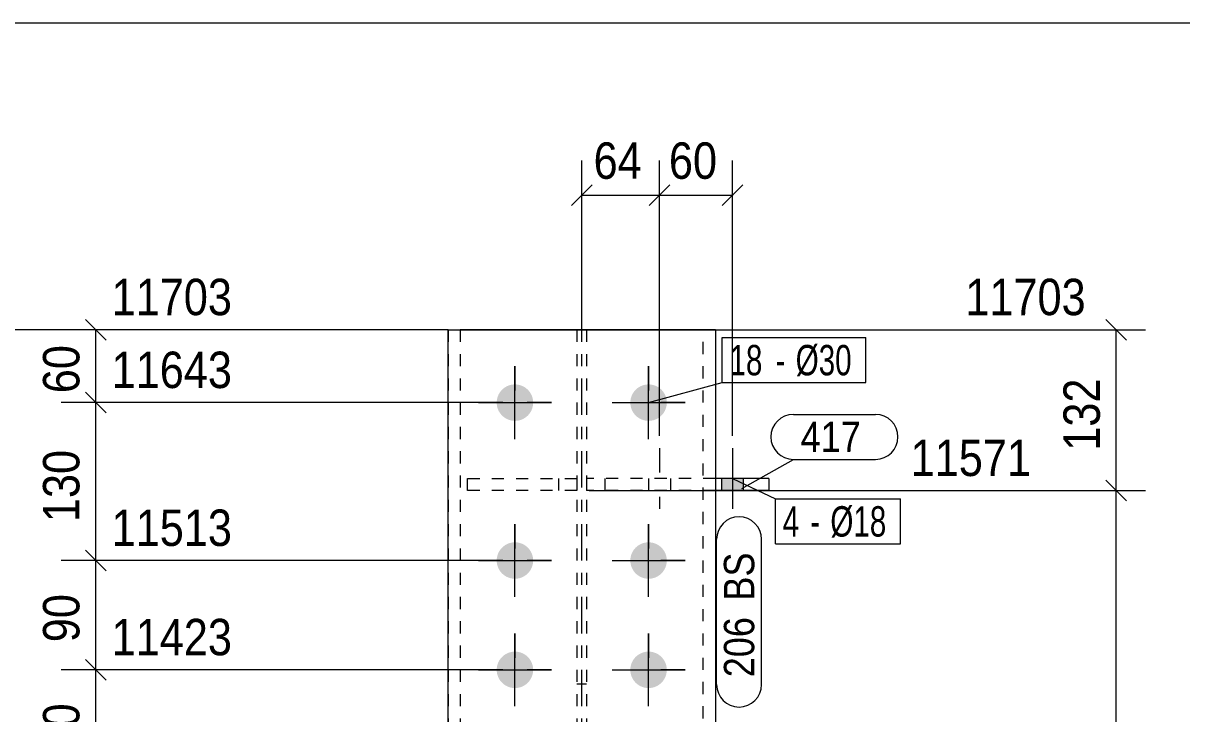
# Model space of a CAD drawing. Header units: millimetres. Extents: x 2 to 579, y 1 to 405.
# Drawn here: x 68.2 to 163.6, y 348.1 to 405 of the extents above; entities that cross this region are included whole.
import ezdxf

# ---------------------------------------------------------------- set-up
doc = ezdxf.new("R2010")
doc.units = ezdxf.units.MM
for name, pattern in [('XKITLINE00', [0]), ('XKITLINE01', [4, 1, -1, 1, -1]), ('XKITLINE02', [4, 2, -2]), ('XKITLINE03', [6, 3, -1, 1, -1])]:
    doc.linetypes.add(name, pattern=pattern)
for name, color, linetype, lineweight in [('Bolt', 3, 'Continuous', 0), ('BoltMark', 7, 'Continuous', 0), ('Dimensions', 7, 'Continuous', 0), ('DrawingSheet', 5, 'Continuous', 0), ('Part', 2, 'Continuous', 0), ('PartMark', 7, 'Continuous', 0)]:
    doc.layers.add(name, color=color, linetype=linetype, lineweight=lineweight)
doc.styles.add('ARIAL', font='ARIAL.TTF')
doc.styles.add('ARIAL_NARROW', font='ARIALN.TTF')

# ---------------------------------------------------------------- blocks, each defined once
blk = doc.blocks.new('*A30')
at = {"layer": 'Bolt', "color": 3, "linetype": 'XKITLINE02', "lineweight": 0}
blk.add_line((114.578, 350.575), (113.778, 350.575), dxfattribs=at)
blk = doc.blocks.new('*A32')
at = {"layer": 'Bolt', "color": 3, "linetype": 'XKITLINE00', "lineweight": 0}
for p, q in [((108.678, 376.757), (108.678, 374.759)), ((119.678, 376.757), (119.678, 374.759)), ((105.678, 373.757), (107.676, 373.757)), ((111.678, 373.757), (109.68, 373.757)), ((116.678, 373.757), (118.676, 373.757)), ((122.678, 373.757), (120.68, 373.757)), ((108.678, 370.757), (108.678, 372.755)), ((119.678, 370.757), (119.678, 372.755)), ((108.678, 363.757), (108.678, 361.759)), ((119.678, 363.757), (119.678, 361.759)), ((105.678, 360.757), (107.676, 360.757)), ((111.678, 360.757), (109.68, 360.757)), ((116.678, 360.757), (118.676, 360.757)), ((122.678, 360.757), (120.68, 360.757)), ((108.678, 357.757), (108.678, 359.755)), ((119.678, 357.757), (119.678, 359.755)), ((108.678, 354.757), (108.678, 352.759)), ((119.678, 354.757), (119.678, 352.759)), ((105.678, 351.757), (107.676, 351.757)), ((111.678, 351.757), (109.68, 351.757)), ((116.678, 351.757), (118.676, 351.757)), ((122.678, 351.757), (120.68, 351.757)), ((108.678, 348.757), (108.678, 350.755)), ((119.678, 348.757), (119.678, 350.755))]:
    blk.add_line(p, q, dxfattribs=at)
blk = doc.blocks.new('*A33')
at = {"layer": 'Bolt'}
for points in [[(107.179, 373.794), (107.18, 373.831), (107.182, 373.868), (107.185, 373.904), (107.189, 373.941), (107.194, 373.977), (107.2, 374.014), (107.207, 374.05), (107.215, 374.086), (107.223, 374.122), (107.233, 374.157), (107.243, 374.193), (107.254, 374.228), (107.266, 374.263), (107.279, 374.297), (107.292, 374.331), (107.307, 374.365), (107.322, 374.399), (107.338, 374.432), (107.355, 374.464), (107.373, 374.497), (107.392, 374.528), (107.411, 374.56), (107.431, 374.591), (107.452, 374.621), (107.473, 374.651), (107.496, 374.68), (107.519, 374.709), (107.542, 374.737), (107.567, 374.765), (107.592, 374.792), (107.618, 374.818), (107.644, 374.844), (107.671, 374.869), (107.698, 374.893), (107.727, 374.917), (107.755, 374.94), (107.785, 374.962), (107.814, 374.984), (107.845, 375.005), (107.876, 375.025), (107.907, 375.044), (107.939, 375.062), (107.971, 375.08), (108.004, 375.097), (108.037, 375.113), (108.07, 375.129), (108.104, 375.143), (108.138, 375.157), (108.173, 375.17), (108.208, 375.182), (108.243, 375.193), (108.278, 375.203), (108.314, 375.212), (108.35, 375.221), (108.386, 375.228), (108.422, 375.235), (108.458, 375.241), (108.495, 375.246), (108.531, 375.25), (108.568, 375.253), (108.605, 375.255), (108.641, 375.257), (108.678, 375.257), (108.715, 375.257), (108.752, 375.255), (108.789, 375.253), (108.825, 375.25), (108.862, 375.246), (108.898, 375.241), (108.935, 375.235), (108.971, 375.228), (109.007, 375.221), (109.043, 375.212), (109.078, 375.203), (109.114, 375.193), (109.149, 375.182), (109.184, 375.17), (109.218, 375.157), (109.252, 375.143), (109.286, 375.129), (109.32, 375.113), (109.353, 375.097), (109.385, 375.08), (109.418, 375.062), (109.449, 375.044), (109.481, 375.025), (109.512, 375.005), (109.542, 374.984), (109.572, 374.962), (109.601, 374.94), (109.63, 374.917), (109.658, 374.893), (109.686, 374.869), (109.713, 374.844), (109.739, 374.818), (109.765, 374.792), (109.79, 374.765), (109.814, 374.737), (109.838, 374.709), (109.861, 374.68), (109.883, 374.651), (109.905, 374.621), (109.925, 374.591), (109.945, 374.56), (109.965, 374.528), (109.983, 374.497), (110.001, 374.464), (110.018, 374.432), (110.034, 374.399), (110.05, 374.365), (110.064, 374.331), (110.078, 374.297), (110.091, 374.263), (110.102, 374.228), (110.114, 374.193), (110.124, 374.157), (110.133, 374.122), (110.142, 374.086), (110.149, 374.05), (110.156, 374.014), (110.162, 373.977), (110.167, 373.941), (110.171, 373.904), (110.174, 373.868), (110.176, 373.831), (110.178, 373.794), (110.178, 373.757), (110.178, 373.72), (110.176, 373.684), (110.174, 373.647), (110.171, 373.61), (110.167, 373.574), (110.162, 373.537), (110.156, 373.501), (110.149, 373.465), (110.142, 373.429), (110.133, 373.393), (110.124, 373.357), (110.114, 373.322), (110.102, 373.287), (110.091, 373.252), (110.078, 373.217), (110.064, 373.183), (110.05, 373.149), (110.034, 373.116), (110.018, 373.083), (110.001, 373.05), (109.983, 373.018), (109.965, 372.986), (109.945, 372.955), (109.925, 372.924), (109.905, 372.894), (109.883, 372.864), (109.861, 372.834), (109.838, 372.806), (109.814, 372.778), (109.79, 372.75), (109.765, 372.723), (109.739, 372.697), (109.713, 372.671), (109.686, 372.646), (109.658, 372.621), (109.63, 372.598), (109.601, 372.575), (109.572, 372.552), (109.542, 372.531), (109.512, 372.51), (109.481, 372.49), (109.449, 372.471), (109.418, 372.452), (109.385, 372.434), (109.353, 372.417), (109.32, 372.401), (109.286, 372.386), (109.252, 372.371), (109.218, 372.358), (109.184, 372.345), (109.149, 372.333), (109.114, 372.322), (109.078, 372.312), (109.043, 372.302), (109.007, 372.294), (108.971, 372.286), (108.935, 372.279), (108.898, 372.274), (108.862, 372.269), (108.825, 372.265), (108.789, 372.261), (108.752, 372.259), (108.715, 372.258), (108.678, 372.257), (108.641, 372.258), (108.605, 372.259), (108.568, 372.261), (108.531, 372.265), (108.495, 372.269), (108.458, 372.274), (108.422, 372.279), (108.386, 372.286), (108.35, 372.294), (108.314, 372.302), (108.278, 372.312), (108.243, 372.322), (108.208, 372.333), (108.173, 372.345), (108.138, 372.358), (108.104, 372.371), (108.07, 372.386), (108.037, 372.401), (108.004, 372.417), (107.971, 372.434), (107.939, 372.452), (107.907, 372.471), (107.876, 372.49), (107.845, 372.51), (107.814, 372.531), (107.785, 372.552), (107.755, 372.575), (107.727, 372.598), (107.698, 372.621), (107.671, 372.646), (107.644, 372.671), (107.618, 372.697), (107.592, 372.723), (107.567, 372.75), (107.542, 372.778), (107.519, 372.806), (107.496, 372.834), (107.473, 372.864), (107.452, 372.894), (107.431, 372.924), (107.411, 372.955), (107.392, 372.986), (107.373, 373.018), (107.355, 373.05), (107.338, 373.083), (107.322, 373.116), (107.307, 373.149), (107.292, 373.183), (107.279, 373.217), (107.266, 373.252), (107.254, 373.287), (107.243, 373.322), (107.233, 373.357), (107.223, 373.393), (107.215, 373.429), (107.207, 373.465), (107.2, 373.501), (107.194, 373.537), (107.189, 373.574), (107.185, 373.61), (107.182, 373.647), (107.18, 373.684), (107.179, 373.72), (107.178, 373.757)], [(118.179, 373.794), (118.18, 373.831), (118.182, 373.868), (118.185, 373.904), (118.189, 373.941), (118.194, 373.977), (118.2, 374.014), (118.207, 374.05), (118.215, 374.086), (118.223, 374.122), (118.233, 374.157), (118.243, 374.193), (118.254, 374.228), (118.266, 374.263), (118.279, 374.297), (118.292, 374.331), (118.307, 374.365), (118.322, 374.399), (118.338, 374.432), (118.355, 374.464), (118.373, 374.497), (118.392, 374.528), (118.411, 374.56), (118.431, 374.591), (118.452, 374.621), (118.473, 374.651), (118.496, 374.68), (118.519, 374.709), (118.542, 374.737), (118.567, 374.765), (118.592, 374.792), (118.618, 374.818), (118.644, 374.844), (118.671, 374.869), (118.698, 374.893), (118.727, 374.917), (118.755, 374.94), (118.785, 374.962), (118.814, 374.984), (118.845, 375.005), (118.876, 375.025), (118.907, 375.044), (118.939, 375.062), (118.971, 375.08), (119.004, 375.097), (119.037, 375.113), (119.07, 375.129), (119.104, 375.143), (119.138, 375.157), (119.173, 375.17), (119.208, 375.182), (119.243, 375.193), (119.278, 375.203), (119.314, 375.212), (119.35, 375.221), (119.386, 375.228), (119.422, 375.235), (119.458, 375.241), (119.495, 375.246), (119.531, 375.25), (119.568, 375.253), (119.605, 375.255), (119.641, 375.257), (119.678, 375.257), (119.715, 375.257), (119.752, 375.255), (119.789, 375.253), (119.825, 375.25), (119.862, 375.246), (119.898, 375.241), (119.935, 375.235), (119.971, 375.228), (120.007, 375.221), (120.043, 375.212), (120.078, 375.203), (120.114, 375.193), (120.149, 375.182), (120.184, 375.17), (120.218, 375.157), (120.252, 375.143), (120.286, 375.129), (120.32, 375.113), (120.353, 375.097), (120.385, 375.08), (120.418, 375.062), (120.449, 375.044), (120.481, 375.025), (120.512, 375.005), (120.542, 374.984), (120.572, 374.962), (120.601, 374.94), (120.63, 374.917), (120.658, 374.893), (120.686, 374.869), (120.713, 374.844), (120.739, 374.818), (120.765, 374.792), (120.79, 374.765), (120.814, 374.737), (120.838, 374.709), (120.861, 374.68), (120.883, 374.651), (120.905, 374.621), (120.925, 374.591), (120.945, 374.56), (120.965, 374.528), (120.983, 374.497), (121.001, 374.464), (121.018, 374.432), (121.034, 374.399), (121.05, 374.365), (121.064, 374.331), (121.078, 374.297), (121.091, 374.263), (121.102, 374.228), (121.114, 374.193), (121.124, 374.157), (121.133, 374.122), (121.142, 374.086), (121.149, 374.05), (121.156, 374.014), (121.162, 373.977), (121.167, 373.941), (121.171, 373.904), (121.174, 373.868), (121.176, 373.831), (121.178, 373.794), (121.178, 373.757), (121.178, 373.72), (121.176, 373.684), (121.174, 373.647), (121.171, 373.61), (121.167, 373.574), (121.162, 373.537), (121.156, 373.501), (121.149, 373.465), (121.142, 373.429), (121.133, 373.393), (121.124, 373.357), (121.114, 373.322), (121.102, 373.287), (121.091, 373.252), (121.078, 373.217), (121.064, 373.183), (121.05, 373.149), (121.034, 373.116), (121.018, 373.083), (121.001, 373.05), (120.983, 373.018), (120.965, 372.986), (120.945, 372.955), (120.925, 372.924), (120.905, 372.894), (120.883, 372.864), (120.861, 372.834), (120.838, 372.806), (120.814, 372.778), (120.79, 372.75), (120.765, 372.723), (120.739, 372.697), (120.713, 372.671), (120.686, 372.646), (120.658, 372.621), (120.63, 372.598), (120.601, 372.575), (120.572, 372.552), (120.542, 372.531), (120.512, 372.51), (120.481, 372.49), (120.449, 372.471), (120.418, 372.452), (120.385, 372.434), (120.353, 372.417), (120.32, 372.401), (120.286, 372.386), (120.252, 372.371), (120.218, 372.358), (120.184, 372.345), (120.149, 372.333), (120.114, 372.322), (120.078, 372.312), (120.043, 372.302), (120.007, 372.294), (119.971, 372.286), (119.935, 372.279), (119.898, 372.274), (119.862, 372.269), (119.825, 372.265), (119.789, 372.261), (119.752, 372.259), (119.715, 372.258), (119.678, 372.257), (119.641, 372.258), (119.605, 372.259), (119.568, 372.261), (119.531, 372.265), (119.495, 372.269), (119.458, 372.274), (119.422, 372.279), (119.386, 372.286), (119.35, 372.294), (119.314, 372.302), (119.278, 372.312), (119.243, 372.322), (119.208, 372.333), (119.173, 372.345), (119.138, 372.358), (119.104, 372.371), (119.07, 372.386), (119.037, 372.401), (119.004, 372.417), (118.971, 372.434), (118.939, 372.452), (118.907, 372.471), (118.876, 372.49), (118.845, 372.51), (118.814, 372.531), (118.785, 372.552), (118.755, 372.575), (118.727, 372.598), (118.698, 372.621), (118.671, 372.646), (118.644, 372.671), (118.618, 372.697), (118.592, 372.723), (118.567, 372.75), (118.542, 372.778), (118.519, 372.806), (118.496, 372.834), (118.473, 372.864), (118.452, 372.894), (118.431, 372.924), (118.411, 372.955), (118.392, 372.986), (118.373, 373.018), (118.355, 373.05), (118.338, 373.083), (118.322, 373.116), (118.307, 373.149), (118.292, 373.183), (118.279, 373.217), (118.266, 373.252), (118.254, 373.287), (118.243, 373.322), (118.233, 373.357), (118.223, 373.393), (118.215, 373.429), (118.207, 373.465), (118.2, 373.501), (118.194, 373.537), (118.189, 373.574), (118.185, 373.61), (118.182, 373.647), (118.18, 373.684), (118.179, 373.72), (118.178, 373.757)], [(107.179, 360.794), (107.18, 360.831), (107.182, 360.868), (107.185, 360.904), (107.189, 360.941), (107.194, 360.977), (107.2, 361.014), (107.207, 361.05), (107.215, 361.086), (107.223, 361.122), (107.233, 361.157), (107.243, 361.193), (107.254, 361.228), (107.266, 361.263), (107.279, 361.297), (107.292, 361.331), (107.307, 361.365), (107.322, 361.399), (107.338, 361.432), (107.355, 361.464), (107.373, 361.497), (107.392, 361.528), (107.411, 361.56), (107.431, 361.591), (107.452, 361.621), (107.473, 361.651), (107.496, 361.68), (107.519, 361.709), (107.542, 361.737), (107.567, 361.765), (107.592, 361.792), (107.618, 361.818), (107.644, 361.844), (107.671, 361.869), (107.698, 361.893), (107.727, 361.917), (107.755, 361.94), (107.785, 361.962), (107.814, 361.984), (107.845, 362.005), (107.876, 362.025), (107.907, 362.044), (107.939, 362.062), (107.971, 362.08), (108.004, 362.097), (108.037, 362.113), (108.07, 362.129), (108.104, 362.143), (108.138, 362.157), (108.173, 362.17), (108.208, 362.182), (108.243, 362.193), (108.278, 362.203), (108.314, 362.212), (108.35, 362.221), (108.386, 362.228), (108.422, 362.235), (108.458, 362.241), (108.495, 362.246), (108.531, 362.25), (108.568, 362.253), (108.605, 362.255), (108.641, 362.257), (108.678, 362.257), (108.715, 362.257), (108.752, 362.255), (108.789, 362.253), (108.825, 362.25), (108.862, 362.246), (108.898, 362.241), (108.935, 362.235), (108.971, 362.228), (109.007, 362.221), (109.043, 362.212), (109.078, 362.203), (109.114, 362.193), (109.149, 362.182), (109.184, 362.17), (109.218, 362.157), (109.252, 362.143), (109.286, 362.129), (109.32, 362.113), (109.353, 362.097), (109.385, 362.08), (109.418, 362.062), (109.449, 362.044), (109.481, 362.025), (109.512, 362.005), (109.542, 361.984), (109.572, 361.962), (109.601, 361.94), (109.63, 361.917), (109.658, 361.893), (109.686, 361.869), (109.713, 361.844), (109.739, 361.818), (109.765, 361.792), (109.79, 361.765), (109.814, 361.737), (109.838, 361.709), (109.861, 361.68), (109.883, 361.651), (109.905, 361.621), (109.925, 361.591), (109.945, 361.56), (109.965, 361.528), (109.983, 361.497), (110.001, 361.464), (110.018, 361.432), (110.034, 361.399), (110.05, 361.365), (110.064, 361.331), (110.078, 361.297), (110.091, 361.263), (110.102, 361.228), (110.114, 361.193), (110.124, 361.157), (110.133, 361.122), (110.142, 361.086), (110.149, 361.05), (110.156, 361.014), (110.162, 360.977), (110.167, 360.941), (110.171, 360.904), (110.174, 360.868), (110.176, 360.831), (110.178, 360.794), (110.178, 360.757), (110.178, 360.72), (110.176, 360.684), (110.174, 360.647), (110.171, 360.61), (110.167, 360.574), (110.162, 360.537), (110.156, 360.501), (110.149, 360.465), (110.142, 360.429), (110.133, 360.393), (110.124, 360.357), (110.114, 360.322), (110.102, 360.287), (110.091, 360.252), (110.078, 360.217), (110.064, 360.183), (110.05, 360.149), (110.034, 360.116), (110.018, 360.083), (110.001, 360.05), (109.983, 360.018), (109.965, 359.986), (109.945, 359.955), (109.925, 359.924), (109.905, 359.894), (109.883, 359.864), (109.861, 359.834), (109.838, 359.806), (109.814, 359.778), (109.79, 359.75), (109.765, 359.723), (109.739, 359.697), (109.713, 359.671), (109.686, 359.646), (109.658, 359.621), (109.63, 359.598), (109.601, 359.575), (109.572, 359.552), (109.542, 359.531), (109.512, 359.51), (109.481, 359.49), (109.449, 359.471), (109.418, 359.452), (109.385, 359.434), (109.353, 359.417), (109.32, 359.401), (109.286, 359.386), (109.252, 359.371), (109.218, 359.358), (109.184, 359.345), (109.149, 359.333), (109.114, 359.322), (109.078, 359.312), (109.043, 359.302), (109.007, 359.294), (108.971, 359.286), (108.935, 359.279), (108.898, 359.274), (108.862, 359.269), (108.825, 359.265), (108.789, 359.261), (108.752, 359.259), (108.715, 359.258), (108.678, 359.257), (108.641, 359.258), (108.605, 359.259), (108.568, 359.261), (108.531, 359.265), (108.495, 359.269), (108.458, 359.274), (108.422, 359.279), (108.386, 359.286), (108.35, 359.294), (108.314, 359.302), (108.278, 359.312), (108.243, 359.322), (108.208, 359.333), (108.173, 359.345), (108.138, 359.358), (108.104, 359.371), (108.07, 359.386), (108.037, 359.401), (108.004, 359.417), (107.971, 359.434), (107.939, 359.452), (107.907, 359.471), (107.876, 359.49), (107.845, 359.51), (107.814, 359.531), (107.785, 359.552), (107.755, 359.575), (107.727, 359.598), (107.698, 359.621), (107.671, 359.646), (107.644, 359.671), (107.618, 359.697), (107.592, 359.723), (107.567, 359.75), (107.542, 359.778), (107.519, 359.806), (107.496, 359.834), (107.473, 359.864), (107.452, 359.894), (107.431, 359.924), (107.411, 359.955), (107.392, 359.986), (107.373, 360.018), (107.355, 360.05), (107.338, 360.083), (107.322, 360.116), (107.307, 360.149), (107.292, 360.183), (107.279, 360.217), (107.266, 360.252), (107.254, 360.287), (107.243, 360.322), (107.233, 360.357), (107.223, 360.393), (107.215, 360.429), (107.207, 360.465), (107.2, 360.501), (107.194, 360.537), (107.189, 360.574), (107.185, 360.61), (107.182, 360.647), (107.18, 360.684), (107.179, 360.72), (107.178, 360.757)], [(118.179, 360.794), (118.18, 360.831), (118.182, 360.868), (118.185, 360.904), (118.189, 360.941), (118.194, 360.977), (118.2, 361.014), (118.207, 361.05), (118.215, 361.086), (118.223, 361.122), (118.233, 361.157), (118.243, 361.193), (118.254, 361.228), (118.266, 361.263), (118.279, 361.297), (118.292, 361.331), (118.307, 361.365), (118.322, 361.399), (118.338, 361.432), (118.355, 361.464), (118.373, 361.497), (118.392, 361.528), (118.411, 361.56), (118.431, 361.591), (118.452, 361.621), (118.473, 361.651), (118.496, 361.68), (118.519, 361.709), (118.542, 361.737), (118.567, 361.765), (118.592, 361.792), (118.618, 361.818), (118.644, 361.844), (118.671, 361.869), (118.698, 361.893), (118.727, 361.917), (118.755, 361.94), (118.785, 361.962), (118.814, 361.984), (118.845, 362.005), (118.876, 362.025), (118.907, 362.044), (118.939, 362.062), (118.971, 362.08), (119.004, 362.097), (119.037, 362.113), (119.07, 362.129), (119.104, 362.143), (119.138, 362.157), (119.173, 362.17), (119.208, 362.182), (119.243, 362.193), (119.278, 362.203), (119.314, 362.212), (119.35, 362.221), (119.386, 362.228), (119.422, 362.235), (119.458, 362.241), (119.495, 362.246), (119.531, 362.25), (119.568, 362.253), (119.605, 362.255), (119.641, 362.257), (119.678, 362.257), (119.715, 362.257), (119.752, 362.255), (119.789, 362.253), (119.825, 362.25), (119.862, 362.246), (119.898, 362.241), (119.935, 362.235), (119.971, 362.228), (120.007, 362.221), (120.043, 362.212), (120.078, 362.203), (120.114, 362.193), (120.149, 362.182), (120.184, 362.17), (120.218, 362.157), (120.252, 362.143), (120.286, 362.129), (120.32, 362.113), (120.353, 362.097), (120.385, 362.08), (120.418, 362.062), (120.449, 362.044), (120.481, 362.025), (120.512, 362.005), (120.542, 361.984), (120.572, 361.962), (120.601, 361.94), (120.63, 361.917), (120.658, 361.893), (120.686, 361.869), (120.713, 361.844), (120.739, 361.818), (120.765, 361.792), (120.79, 361.765), (120.814, 361.737), (120.838, 361.709), (120.861, 361.68), (120.883, 361.651), (120.905, 361.621), (120.925, 361.591), (120.945, 361.56), (120.965, 361.528), (120.983, 361.497), (121.001, 361.464), (121.018, 361.432), (121.034, 361.399), (121.05, 361.365), (121.064, 361.331), (121.078, 361.297), (121.091, 361.263), (121.102, 361.228), (121.114, 361.193), (121.124, 361.157), (121.133, 361.122), (121.142, 361.086), (121.149, 361.05), (121.156, 361.014), (121.162, 360.977), (121.167, 360.941), (121.171, 360.904), (121.174, 360.868), (121.176, 360.831), (121.178, 360.794), (121.178, 360.757), (121.178, 360.72), (121.176, 360.684), (121.174, 360.647), (121.171, 360.61), (121.167, 360.574), (121.162, 360.537), (121.156, 360.501), (121.149, 360.465), (121.142, 360.429), (121.133, 360.393), (121.124, 360.357), (121.114, 360.322), (121.102, 360.287), (121.091, 360.252), (121.078, 360.217), (121.064, 360.183), (121.05, 360.149), (121.034, 360.116), (121.018, 360.083), (121.001, 360.05), (120.983, 360.018), (120.965, 359.986), (120.945, 359.955), (120.925, 359.924), (120.905, 359.894), (120.883, 359.864), (120.861, 359.834), (120.838, 359.806), (120.814, 359.778), (120.79, 359.75), (120.765, 359.723), (120.739, 359.697), (120.713, 359.671), (120.686, 359.646), (120.658, 359.621), (120.63, 359.598), (120.601, 359.575), (120.572, 359.552), (120.542, 359.531), (120.512, 359.51), (120.481, 359.49), (120.449, 359.471), (120.418, 359.452), (120.385, 359.434), (120.353, 359.417), (120.32, 359.401), (120.286, 359.386), (120.252, 359.371), (120.218, 359.358), (120.184, 359.345), (120.149, 359.333), (120.114, 359.322), (120.078, 359.312), (120.043, 359.302), (120.007, 359.294), (119.971, 359.286), (119.935, 359.279), (119.898, 359.274), (119.862, 359.269), (119.825, 359.265), (119.789, 359.261), (119.752, 359.259), (119.715, 359.258), (119.678, 359.257), (119.641, 359.258), (119.605, 359.259), (119.568, 359.261), (119.531, 359.265), (119.495, 359.269), (119.458, 359.274), (119.422, 359.279), (119.386, 359.286), (119.35, 359.294), (119.314, 359.302), (119.278, 359.312), (119.243, 359.322), (119.208, 359.333), (119.173, 359.345), (119.138, 359.358), (119.104, 359.371), (119.07, 359.386), (119.037, 359.401), (119.004, 359.417), (118.971, 359.434), (118.939, 359.452), (118.907, 359.471), (118.876, 359.49), (118.845, 359.51), (118.814, 359.531), (118.785, 359.552), (118.755, 359.575), (118.727, 359.598), (118.698, 359.621), (118.671, 359.646), (118.644, 359.671), (118.618, 359.697), (118.592, 359.723), (118.567, 359.75), (118.542, 359.778), (118.519, 359.806), (118.496, 359.834), (118.473, 359.864), (118.452, 359.894), (118.431, 359.924), (118.411, 359.955), (118.392, 359.986), (118.373, 360.018), (118.355, 360.05), (118.338, 360.083), (118.322, 360.116), (118.307, 360.149), (118.292, 360.183), (118.279, 360.217), (118.266, 360.252), (118.254, 360.287), (118.243, 360.322), (118.233, 360.357), (118.223, 360.393), (118.215, 360.429), (118.207, 360.465), (118.2, 360.501), (118.194, 360.537), (118.189, 360.574), (118.185, 360.61), (118.182, 360.647), (118.18, 360.684), (118.179, 360.72), (118.178, 360.757)], [(107.179, 351.794), (107.18, 351.831), (107.182, 351.868), (107.185, 351.904), (107.189, 351.941), (107.194, 351.977), (107.2, 352.014), (107.207, 352.05), (107.215, 352.086), (107.223, 352.122), (107.233, 352.157), (107.243, 352.193), (107.254, 352.228), (107.266, 352.263), (107.279, 352.297), (107.292, 352.331), (107.307, 352.365), (107.322, 352.399), (107.338, 352.432), (107.355, 352.464), (107.373, 352.497), (107.392, 352.528), (107.411, 352.56), (107.431, 352.591), (107.452, 352.621), (107.473, 352.651), (107.496, 352.68), (107.519, 352.709), (107.542, 352.737), (107.567, 352.765), (107.592, 352.792), (107.618, 352.818), (107.644, 352.844), (107.671, 352.869), (107.698, 352.893), (107.727, 352.917), (107.755, 352.94), (107.785, 352.962), (107.814, 352.984), (107.845, 353.005), (107.876, 353.025), (107.907, 353.044), (107.939, 353.062), (107.971, 353.08), (108.004, 353.097), (108.037, 353.113), (108.07, 353.129), (108.104, 353.143), (108.138, 353.157), (108.173, 353.17), (108.208, 353.182), (108.243, 353.193), (108.278, 353.203), (108.314, 353.212), (108.35, 353.221), (108.386, 353.228), (108.422, 353.235), (108.458, 353.241), (108.495, 353.246), (108.531, 353.25), (108.568, 353.253), (108.605, 353.255), (108.641, 353.257), (108.678, 353.257), (108.715, 353.257), (108.752, 353.255), (108.789, 353.253), (108.825, 353.25), (108.862, 353.246), (108.898, 353.241), (108.935, 353.235), (108.971, 353.228), (109.007, 353.221), (109.043, 353.212), (109.078, 353.203), (109.114, 353.193), (109.149, 353.182), (109.184, 353.17), (109.218, 353.157), (109.252, 353.143), (109.286, 353.129), (109.32, 353.113), (109.353, 353.097), (109.385, 353.08), (109.418, 353.062), (109.449, 353.044), (109.481, 353.025), (109.512, 353.005), (109.542, 352.984), (109.572, 352.962), (109.601, 352.94), (109.63, 352.917), (109.658, 352.893), (109.686, 352.869), (109.713, 352.844), (109.739, 352.818), (109.765, 352.792), (109.79, 352.765), (109.814, 352.737), (109.838, 352.709), (109.861, 352.68), (109.883, 352.651), (109.905, 352.621), (109.925, 352.591), (109.945, 352.56), (109.965, 352.528), (109.983, 352.497), (110.001, 352.464), (110.018, 352.432), (110.034, 352.399), (110.05, 352.365), (110.064, 352.331), (110.078, 352.297), (110.091, 352.263), (110.102, 352.228), (110.114, 352.193), (110.124, 352.157), (110.133, 352.122), (110.142, 352.086), (110.149, 352.05), (110.156, 352.014), (110.162, 351.977), (110.167, 351.941), (110.171, 351.904), (110.174, 351.868), (110.176, 351.831), (110.178, 351.794), (110.178, 351.757), (110.178, 351.72), (110.176, 351.684), (110.174, 351.647), (110.171, 351.61), (110.167, 351.574), (110.162, 351.537), (110.156, 351.501), (110.149, 351.465), (110.142, 351.429), (110.133, 351.393), (110.124, 351.357), (110.114, 351.322), (110.102, 351.287), (110.091, 351.252), (110.078, 351.217), (110.064, 351.183), (110.05, 351.149), (110.034, 351.116), (110.018, 351.083), (110.001, 351.05), (109.983, 351.018), (109.965, 350.986), (109.945, 350.955), (109.925, 350.924), (109.905, 350.894), (109.883, 350.864), (109.861, 350.834), (109.838, 350.806), (109.814, 350.778), (109.79, 350.75), (109.765, 350.723), (109.739, 350.697), (109.713, 350.671), (109.686, 350.646), (109.658, 350.621), (109.63, 350.598), (109.601, 350.575), (109.572, 350.552), (109.542, 350.531), (109.512, 350.51), (109.481, 350.49), (109.449, 350.471), (109.418, 350.452), (109.385, 350.434), (109.353, 350.417), (109.32, 350.401), (109.286, 350.386), (109.252, 350.371), (109.218, 350.358), (109.184, 350.345), (109.149, 350.333), (109.114, 350.322), (109.078, 350.312), (109.043, 350.302), (109.007, 350.294), (108.971, 350.286), (108.935, 350.279), (108.898, 350.274), (108.862, 350.269), (108.825, 350.265), (108.789, 350.261), (108.752, 350.259), (108.715, 350.258), (108.678, 350.257), (108.641, 350.258), (108.605, 350.259), (108.568, 350.261), (108.531, 350.265), (108.495, 350.269), (108.458, 350.274), (108.422, 350.279), (108.386, 350.286), (108.35, 350.294), (108.314, 350.302), (108.278, 350.312), (108.243, 350.322), (108.208, 350.333), (108.173, 350.345), (108.138, 350.358), (108.104, 350.371), (108.07, 350.386), (108.037, 350.401), (108.004, 350.417), (107.971, 350.434), (107.939, 350.452), (107.907, 350.471), (107.876, 350.49), (107.845, 350.51), (107.814, 350.531), (107.785, 350.552), (107.755, 350.575), (107.727, 350.598), (107.698, 350.621), (107.671, 350.646), (107.644, 350.671), (107.618, 350.697), (107.592, 350.723), (107.567, 350.75), (107.542, 350.778), (107.519, 350.806), (107.496, 350.834), (107.473, 350.864), (107.452, 350.894), (107.431, 350.924), (107.411, 350.955), (107.392, 350.986), (107.373, 351.018), (107.355, 351.05), (107.338, 351.083), (107.322, 351.116), (107.307, 351.149), (107.292, 351.183), (107.279, 351.217), (107.266, 351.252), (107.254, 351.287), (107.243, 351.322), (107.233, 351.357), (107.223, 351.393), (107.215, 351.429), (107.207, 351.465), (107.2, 351.501), (107.194, 351.537), (107.189, 351.574), (107.185, 351.61), (107.182, 351.647), (107.18, 351.684), (107.179, 351.72), (107.178, 351.757)], [(118.179, 351.794), (118.18, 351.831), (118.182, 351.868), (118.185, 351.904), (118.189, 351.941), (118.194, 351.977), (118.2, 352.014), (118.207, 352.05), (118.215, 352.086), (118.223, 352.122), (118.233, 352.157), (118.243, 352.193), (118.254, 352.228), (118.266, 352.263), (118.279, 352.297), (118.292, 352.331), (118.307, 352.365), (118.322, 352.399), (118.338, 352.432), (118.355, 352.464), (118.373, 352.497), (118.392, 352.528), (118.411, 352.56), (118.431, 352.591), (118.452, 352.621), (118.473, 352.651), (118.496, 352.68), (118.519, 352.709), (118.542, 352.737), (118.567, 352.765), (118.592, 352.792), (118.618, 352.818), (118.644, 352.844), (118.671, 352.869), (118.698, 352.893), (118.727, 352.917), (118.755, 352.94), (118.785, 352.962), (118.814, 352.984), (118.845, 353.005), (118.876, 353.025), (118.907, 353.044), (118.939, 353.062), (118.971, 353.08), (119.004, 353.097), (119.037, 353.113), (119.07, 353.129), (119.104, 353.143), (119.138, 353.157), (119.173, 353.17), (119.208, 353.182), (119.243, 353.193), (119.278, 353.203), (119.314, 353.212), (119.35, 353.221), (119.386, 353.228), (119.422, 353.235), (119.458, 353.241), (119.495, 353.246), (119.531, 353.25), (119.568, 353.253), (119.605, 353.255), (119.641, 353.257), (119.678, 353.257), (119.715, 353.257), (119.752, 353.255), (119.789, 353.253), (119.825, 353.25), (119.862, 353.246), (119.898, 353.241), (119.935, 353.235), (119.971, 353.228), (120.007, 353.221), (120.043, 353.212), (120.078, 353.203), (120.114, 353.193), (120.149, 353.182), (120.184, 353.17), (120.218, 353.157), (120.252, 353.143), (120.286, 353.129), (120.32, 353.113), (120.353, 353.097), (120.385, 353.08), (120.418, 353.062), (120.449, 353.044), (120.481, 353.025), (120.512, 353.005), (120.542, 352.984), (120.572, 352.962), (120.601, 352.94), (120.63, 352.917), (120.658, 352.893), (120.686, 352.869), (120.713, 352.844), (120.739, 352.818), (120.765, 352.792), (120.79, 352.765), (120.814, 352.737), (120.838, 352.709), (120.861, 352.68), (120.883, 352.651), (120.905, 352.621), (120.925, 352.591), (120.945, 352.56), (120.965, 352.528), (120.983, 352.497), (121.001, 352.464), (121.018, 352.432), (121.034, 352.399), (121.05, 352.365), (121.064, 352.331), (121.078, 352.297), (121.091, 352.263), (121.102, 352.228), (121.114, 352.193), (121.124, 352.157), (121.133, 352.122), (121.142, 352.086), (121.149, 352.05), (121.156, 352.014), (121.162, 351.977), (121.167, 351.941), (121.171, 351.904), (121.174, 351.868), (121.176, 351.831), (121.178, 351.794), (121.178, 351.757), (121.178, 351.72), (121.176, 351.684), (121.174, 351.647), (121.171, 351.61), (121.167, 351.574), (121.162, 351.537), (121.156, 351.501), (121.149, 351.465), (121.142, 351.429), (121.133, 351.393), (121.124, 351.357), (121.114, 351.322), (121.102, 351.287), (121.091, 351.252), (121.078, 351.217), (121.064, 351.183), (121.05, 351.149), (121.034, 351.116), (121.018, 351.083), (121.001, 351.05), (120.983, 351.018), (120.965, 350.986), (120.945, 350.955), (120.925, 350.924), (120.905, 350.894), (120.883, 350.864), (120.861, 350.834), (120.838, 350.806), (120.814, 350.778), (120.79, 350.75), (120.765, 350.723), (120.739, 350.697), (120.713, 350.671), (120.686, 350.646), (120.658, 350.621), (120.63, 350.598), (120.601, 350.575), (120.572, 350.552), (120.542, 350.531), (120.512, 350.51), (120.481, 350.49), (120.449, 350.471), (120.418, 350.452), (120.385, 350.434), (120.353, 350.417), (120.32, 350.401), (120.286, 350.386), (120.252, 350.371), (120.218, 350.358), (120.184, 350.345), (120.149, 350.333), (120.114, 350.322), (120.078, 350.312), (120.043, 350.302), (120.007, 350.294), (119.971, 350.286), (119.935, 350.279), (119.898, 350.274), (119.862, 350.269), (119.825, 350.265), (119.789, 350.261), (119.752, 350.259), (119.715, 350.258), (119.678, 350.257), (119.641, 350.258), (119.605, 350.259), (119.568, 350.261), (119.531, 350.265), (119.495, 350.269), (119.458, 350.274), (119.422, 350.279), (119.386, 350.286), (119.35, 350.294), (119.314, 350.302), (119.278, 350.312), (119.243, 350.322), (119.208, 350.333), (119.173, 350.345), (119.138, 350.358), (119.104, 350.371), (119.07, 350.386), (119.037, 350.401), (119.004, 350.417), (118.971, 350.434), (118.939, 350.452), (118.907, 350.471), (118.876, 350.49), (118.845, 350.51), (118.814, 350.531), (118.785, 350.552), (118.755, 350.575), (118.727, 350.598), (118.698, 350.621), (118.671, 350.646), (118.644, 350.671), (118.618, 350.697), (118.592, 350.723), (118.567, 350.75), (118.542, 350.778), (118.519, 350.806), (118.496, 350.834), (118.473, 350.864), (118.452, 350.894), (118.431, 350.924), (118.411, 350.955), (118.392, 350.986), (118.373, 351.018), (118.355, 351.05), (118.338, 351.083), (118.322, 351.116), (118.307, 351.149), (118.292, 351.183), (118.279, 351.217), (118.266, 351.252), (118.254, 351.287), (118.243, 351.322), (118.233, 351.357), (118.223, 351.393), (118.215, 351.429), (118.207, 351.465), (118.2, 351.501), (118.194, 351.537), (118.189, 351.574), (118.185, 351.61), (118.182, 351.647), (118.18, 351.684), (118.179, 351.72), (118.178, 351.757)]]:
    blk.add_hatch(color=3, dxfattribs=at).paths.add_polyline_path(points, flags=17)
at = {"layer": 'Bolt', "color": 3, "linetype": 'XKITLINE00', "lineweight": 0}
for p, q in [((108.678, 370.757), (108.678, 376.757)), ((119.678, 370.757), (119.678, 376.757)), ((105.678, 373.757), (111.678, 373.757)), ((116.678, 373.757), (122.678, 373.757)), ((108.678, 357.757), (108.678, 363.757)), ((119.678, 357.757), (119.678, 363.757)), ((105.678, 360.757), (111.678, 360.757)), ((116.678, 360.757), (122.678, 360.757)), ((108.678, 348.757), (108.678, 354.757)), ((119.678, 348.757), (119.678, 354.757)), ((105.678, 351.757), (111.678, 351.757)), ((116.678, 351.757), (122.678, 351.757))]:
    blk.add_line(p, q, dxfattribs=at)
blk = doc.blocks.new('*A34')
at = {"layer": 'Bolt'}
blk.add_hatch(color=3, dxfattribs=at).paths.add_polyline_path([(127.478, 367.514), (127.478, 366.514), (125.678, 366.514), (125.678, 367.514)], flags=17)
blk.add_hatch(color=3, dxfattribs=at).paths.add_polyline_path([(127.478, 367.514), (127.478, 366.514), (125.678, 366.514), (125.678, 367.514)], flags=17)
at = {"layer": 'Bolt', "color": 3, "linetype": 'XKITLINE02', "lineweight": 0}
for p, q in [((120.578, 370.014), (120.578, 365.014)), ((120.578, 370.014), (120.578, 365.014)), ((119.678, 367.514), (119.678, 366.514)), ((119.678, 367.514), (119.678, 366.514)), ((121.478, 367.514), (121.478, 366.514)), ((121.478, 367.514), (121.478, 366.514))]:
    blk.add_line(p, q, dxfattribs=at)
at = {"layer": 'Bolt', "color": 3, "linetype": 'XKITLINE00', "lineweight": 0}
for p, q in [((126.578, 370.014), (126.578, 365.014)), ((126.578, 370.014), (126.578, 365.014)), ((125.678, 367.514), (125.678, 366.514)), ((125.678, 367.514), (125.678, 366.514)), ((127.478, 367.514), (127.478, 366.514)), ((127.478, 367.514), (127.478, 366.514))]:
    blk.add_line(p, q, dxfattribs=at)
blk = doc.blocks.new('*A39')
at = {"layer": 'Part', "color": 7, "linetype": 'XKITLINE03', "lineweight": 0}
blk.add_line((114.178, 228.757), (114.178, 389.757), dxfattribs=at)
at = {"layer": 'Part', "color": 7, "linetype": 'XKITLINE01', "lineweight": 0}
for p, q in [((104.178, 379.757), (104.178, 243.757)), ((124.178, 379.757), (104.178, 379.757)), ((113.778, 379.757), (113.778, 228.757)), ((114.578, 379.757), (114.578, 228.757)), ((124.178, 243.757), (124.178, 379.757))]:
    blk.add_line(p, q, dxfattribs=at)
blk = doc.blocks.new('*A40')
at = {"layer": 'Part', "color": 7, "linetype": 'XKITLINE01', "lineweight": 0}
for p, q in [((104.778, 367.514), (113.778, 367.514)), ((104.778, 366.514), (104.778, 367.514)), ((112.278, 367.514), (112.278, 366.514)), ((113.778, 367.514), (113.778, 366.514)), ((113.778, 366.514), (104.778, 366.514))]:
    blk.add_line(p, q, dxfattribs=at)
blk = doc.blocks.new('*A48')
at = {"layer": 'Part', "color": 7, "linetype": 'XKITLINE01', "lineweight": 0}
for p, q in [((125.178, 379.757), (103.178, 379.757)), ((103.178, 379.757), (103.178, 243.757)), ((125.178, 379.757), (125.178, 243.757))]:
    blk.add_line(p, q, dxfattribs=at)
blk = doc.blocks.new('*A49')
at = {"layer": 'Part', "color": 2, "linetype": 'XKITLINE00', "lineweight": 0}
for p, q in [((103.178, 379.757), (125.178, 379.757)), ((103.178, 243.757), (103.178, 379.757)), ((125.178, 379.757), (125.178, 243.757))]:
    blk.add_line(p, q, dxfattribs=at)
blk = doc.blocks.new('*A50')
at = {"layer": 'Part', "color": 7, "linetype": 'XKITLINE01', "lineweight": 0}
for p, q in [((114.578, 367.514), (114.578, 366.514)), ((125.178, 367.514), (114.578, 367.514)), ((116.078, 367.514), (116.078, 366.514)), ((125.178, 366.514), (114.578, 366.514))]:
    blk.add_line(p, q, dxfattribs=at)
at = {"layer": 'Part', "color": 2, "linetype": 'XKITLINE00', "lineweight": 0}
for p, q in [((129.578, 367.514), (125.178, 367.514)), ((129.578, 367.514), (129.578, 366.514)), ((129.578, 366.514), (125.178, 366.514))]:
    blk.add_line(p, q, dxfattribs=at)
blk = doc.blocks.new('*A69')
at = {"layer": 'DrawingSheet', "color": 5, "linetype": 'XKITLINE00', "lineweight": 0}
blk.add_line((579, 405), (5, 405), dxfattribs=at)
blk = doc.blocks.new('*A119')
at = {"layer": 'Dimensions', "color": 7, "linetype": 'XKITLINE00', "lineweight": 0}
for p, q in [((157.33, 367.363), (159.027, 365.666)), ((114.778, 366.514), (160.578, 366.514)), ((158.178, 62.834), (158.178, 366.514))]:
    blk.add_line(p, q, dxfattribs=at)
at = {"layer": 'Dimensions', "color": 3}
blk.add_point((158.178, 366.514), dxfattribs=at)
at = {"layer": 'Dimensions', "color": 3, "style": 'ARIAL', "width": 0.85}
blk.add_text('11571', height=3, dxfattribs=at).set_placement((141.253, 367.714))
blk = doc.blocks.new('*A120')
at = {"layer": 'Dimensions', "color": 7, "linetype": 'XKITLINE00', "lineweight": 0}
blk.add_line((103.178, 379.757), (35.328, 379.757), dxfattribs=at)
blk = doc.blocks.new('*A128')
at = {"layer": 'Dimensions', "color": 7, "linetype": 'XKITLINE00', "lineweight": 0}
for p, q in [((73.33, 352.606), (75.027, 350.909)), ((107.678, 351.757), (71.328, 351.757)), ((74.178, 342.757), (74.178, 351.757)), ((73.33, 343.606), (75.027, 341.909)), ((107.678, 342.757), (71.328, 342.757))]:
    blk.add_line(p, q, dxfattribs=at)
at = {"layer": 'Dimensions', "color": 3}
for p in [(74.178, 351.757), (74.178, 342.757)]:
    blk.add_point(p, dxfattribs=at)
at = {"layer": 'Dimensions', "color": 3, "style": 'ARIAL', "width": 0.85}
blk.add_text('11423', height=3, dxfattribs=at).set_placement((75.478, 352.957))
blk.add_text('90', height=3, rotation=90.00021, dxfattribs=at).set_placement((72.828, 345.032))
blk = doc.blocks.new('*A129')
at = {"layer": 'Dimensions', "color": 7, "linetype": 'XKITLINE00', "lineweight": 0}
for p, q in [((73.33, 361.606), (75.027, 359.909)), ((107.678, 360.757), (71.328, 360.757)), ((74.178, 351.757), (74.178, 360.757)), ((73.33, 352.606), (75.027, 350.909)), ((107.678, 351.757), (71.328, 351.757))]:
    blk.add_line(p, q, dxfattribs=at)
at = {"layer": 'Dimensions', "color": 3}
for p in [(74.178, 360.757), (74.178, 351.757)]:
    blk.add_point(p, dxfattribs=at)
at = {"layer": 'Dimensions', "color": 3, "style": 'ARIAL', "width": 0.85}
blk.add_text('11513', height=3, dxfattribs=at).set_placement((75.478, 361.957))
blk.add_text('90', height=3, rotation=90.00021, dxfattribs=at).set_placement((72.828, 354.032))
blk = doc.blocks.new('*A130')
at = {"layer": 'Dimensions', "color": 7, "linetype": 'XKITLINE00', "lineweight": 0}
for p, q in [((73.33, 374.606), (75.027, 372.909)), ((107.678, 373.757), (71.328, 373.757)), ((74.178, 360.757), (74.178, 373.757)), ((73.33, 361.606), (75.027, 359.909)), ((107.678, 360.757), (71.328, 360.757))]:
    blk.add_line(p, q, dxfattribs=at)
at = {"layer": 'Dimensions', "color": 3}
for p in [(74.178, 373.757), (74.178, 360.757)]:
    blk.add_point(p, dxfattribs=at)
at = {"layer": 'Dimensions', "color": 3, "style": 'ARIAL', "width": 0.85}
blk.add_text('11643', height=3, dxfattribs=at).set_placement((75.478, 374.957))
blk.add_text('130', height=3, rotation=90.00021, dxfattribs=at).set_placement((72.828, 363.92))
blk = doc.blocks.new('*A131')
at = {"layer": 'Dimensions', "color": 7, "linetype": 'XKITLINE00', "lineweight": 0}
for p, q in [((73.33, 380.606), (75.027, 378.909)), ((103.178, 379.757), (71.328, 379.757)), ((74.178, 373.757), (74.178, 379.757)), ((73.33, 374.606), (75.027, 372.909)), ((107.678, 373.757), (71.328, 373.757))]:
    blk.add_line(p, q, dxfattribs=at)
at = {"layer": 'Dimensions', "color": 3}
for p in [(74.178, 379.757), (74.178, 373.757)]:
    blk.add_point(p, dxfattribs=at)
at = {"layer": 'Dimensions', "color": 3, "style": 'ARIAL', "width": 0.85}
blk.add_text('11703', height=3, dxfattribs=at).set_placement((75.478, 380.957))
blk.add_text('60', height=3, rotation=90.00021, dxfattribs=at).set_placement((72.828, 374.532))
blk = doc.blocks.new('*A132')
at = {"layer": 'BoltMark', "color": 7, "linetype": 'XKITLINE00', "lineweight": 0}
for p, q in [((125.74, 379.107), (137.556, 379.107)), ((125.74, 375.407), (125.74, 379.107)), ((137.556, 375.407), (137.556, 379.107)), ((119.678, 373.757), (125.74, 375.407)), ((125.74, 375.407), (137.556, 375.407))]:
    blk.add_line(p, q, dxfattribs=at)
at = {"layer": 'BoltMark', "color": 3, "style": 'ARIAL_NARROW', "width": 0.85}
for s, p in [('18', (126.34, 376.007)), ('Ø30', (131.789, 376.007)), ('-', (130.13, 376.007))]:
    blk.add_text(s, height=2.5, dxfattribs=at).set_placement(p)
blk = doc.blocks.new('*A133')
at = {"layer": 'BoltMark', "color": 7, "linetype": 'XKITLINE00', "lineweight": 0}
for p, q in [((126.578, 367.514), (130.114, 365.828)), ((130.114, 365.828), (140.41, 365.828)), ((130.114, 362.128), (130.114, 365.828)), ((140.41, 362.128), (140.41, 365.828)), ((130.114, 362.128), (140.41, 362.128))]:
    blk.add_line(p, q, dxfattribs=at)
at = {"layer": 'BoltMark', "color": 3, "style": 'ARIAL_NARROW', "width": 0.85}
for s, p in [('Ø18', (134.643, 362.728)), ('4', (130.714, 362.728)), ('-', (132.983, 362.728))]:
    blk.add_text(s, height=2.5, dxfattribs=at).set_placement(p)
blk = doc.blocks.new('*A139')
at = {"layer": 'PartMark', "color": 7, "linetype": 'XKITLINE00', "lineweight": 0}
for p, q in [((131.596, 372.787), (138.359, 372.787)), ((127.354, 366.695), (131.596, 369.087)), ((131.596, 369.087), (138.359, 369.087))]:
    blk.add_line(p, q, dxfattribs=at)
for centre, start, end in [((131.596, 370.937), 90, 270), ((138.359, 370.937), 270, 90)]:
    blk.add_arc(centre, 1.85, start, end, dxfattribs=at)
at = {"layer": 'PartMark', "color": 3, "style": 'ARIAL', "width": 0.85}
blk.add_text('417', height=2.5, dxfattribs=at).set_placement((132.196, 369.687))
blk = doc.blocks.new('*A144')
at = {"layer": 'PartMark', "color": 7, "linetype": 'XKITLINE00', "lineweight": 0}
for p, q in [((125.278, 350.546), (125.278, 362.507)), ((128.978, 350.546), (128.978, 362.507))]:
    blk.add_line(p, q, dxfattribs=at)
for centre, start, end in [((127.128, 362.507), 0, 180), ((127.128, 350.546), 180, 0)]:
    blk.add_arc(centre, 1.85, start, end, dxfattribs=at)
at = {"layer": 'PartMark', "color": 3, "style": 'ARIAL', "width": 0.85}
for s, p in [('BS', (128.378, 357.459)), ('206', (128.378, 351.146))]:
    blk.add_text(s, height=2.5, rotation=90.00021, dxfattribs=at).set_placement(p)
blk = doc.blocks.new('*A152')
at = {"layer": 'Dimensions', "color": 7, "linetype": 'XKITLINE00', "lineweight": 0}
for p, q in [((114.178, 380.757), (114.178, 393.684)), ((120.578, 371.014), (120.578, 393.684)), ((115.027, 391.682), (113.33, 389.985)), ((121.427, 391.682), (119.73, 389.985)), ((114.178, 390.834), (120.578, 390.834))]:
    blk.add_line(p, q, dxfattribs=at)
at = {"layer": 'Dimensions', "color": 3}
for p in [(114.178, 390.834), (120.578, 390.834)]:
    blk.add_point(p, dxfattribs=at)
at = {"layer": 'Dimensions', "color": 3, "style": 'ARIAL', "width": 0.85}
blk.add_text('64', height=3, dxfattribs=at).set_placement((115.153, 392.184))
blk = doc.blocks.new('*A153')
at = {"layer": 'Dimensions', "color": 7, "linetype": 'XKITLINE00', "lineweight": 0}
for p, q in [((120.578, 371.014), (120.578, 393.684)), ((126.578, 371.014), (126.578, 393.684)), ((121.427, 391.682), (119.73, 389.985)), ((127.427, 391.682), (125.73, 389.985)), ((120.578, 390.834), (126.578, 390.834))]:
    blk.add_line(p, q, dxfattribs=at)
at = {"layer": 'Dimensions', "color": 3}
for p in [(120.578, 390.834), (126.578, 390.834)]:
    blk.add_point(p, dxfattribs=at)
at = {"layer": 'Dimensions', "color": 3, "style": 'ARIAL', "width": 0.85}
blk.add_text('60', height=3, dxfattribs=at).set_placement((121.353, 392.184))
blk = doc.blocks.new('*A156')
at = {"layer": 'Dimensions', "color": 7, "linetype": 'XKITLINE00', "lineweight": 0}
for p, q in [((157.33, 380.606), (159.027, 378.909)), ((125.178, 379.757), (160.578, 379.757)), ((158.178, 366.514), (158.178, 379.757)), ((157.33, 367.363), (159.027, 365.666)), ((114.778, 366.514), (160.578, 366.514))]:
    blk.add_line(p, q, dxfattribs=at)
at = {"layer": 'Dimensions', "color": 3}
for p in [(158.178, 379.757), (158.178, 366.514)]:
    blk.add_point(p, dxfattribs=at)
at = {"layer": 'Dimensions', "color": 3, "style": 'ARIAL', "width": 0.85}
blk.add_text('11703', height=3, dxfattribs=at).set_placement((145.753, 380.957))
blk.add_text('132', height=3, rotation=90.00021, dxfattribs=at).set_placement((156.828, 369.798))
blk = doc.blocks.new('*A159')
at = {"layer": 'Dimensions', "color": 7, "linetype": 'XKITLINE00', "lineweight": 0}
for p, q in [((53.33, 380.606), (55.027, 378.909)), ((103.178, 379.757), (51.328, 379.757)), ((54.178, 326.757), (54.178, 379.757)), ((53.33, 327.606), (55.027, 325.909)), ((103.778, 326.757), (51.328, 326.757))]:
    blk.add_line(p, q, dxfattribs=at)
at = {"layer": 'Dimensions', "color": 3}
for p in [(54.178, 379.757), (54.178, 326.757)]:
    blk.add_point(p, dxfattribs=at)
at = {"layer": 'Dimensions', "color": 3, "style": 'ARIAL', "width": 0.85}
blk.add_text('11703', height=3, dxfattribs=at).set_placement((55.478, 380.957))
blk.add_text('530', height=3, rotation=90.00021, dxfattribs=at).set_placement((52.828, 349.92))

msp = doc.modelspace()

# ---------------------------------------------------------------- block references
at = {"lineweight": 0}
for name in ['*A69', '*A152', '*A153', '*A120', '*A159', '*A131', '*A156', '*A48', '*A49', '*A132', '*A130', '*A32', '*A33', '*A139', '*A119', '*A34', '*A40', '*A50', '*A133', '*A129', '*A144', '*A128', '*A30']:
    msp.add_blockref(name, (0, 0), dxfattribs=at)
at = {"layer": 'Part', "lineweight": 0}
msp.add_blockref('*A39', (0, 0), dxfattribs=at)

doc.saveas('drawing.dxf')
